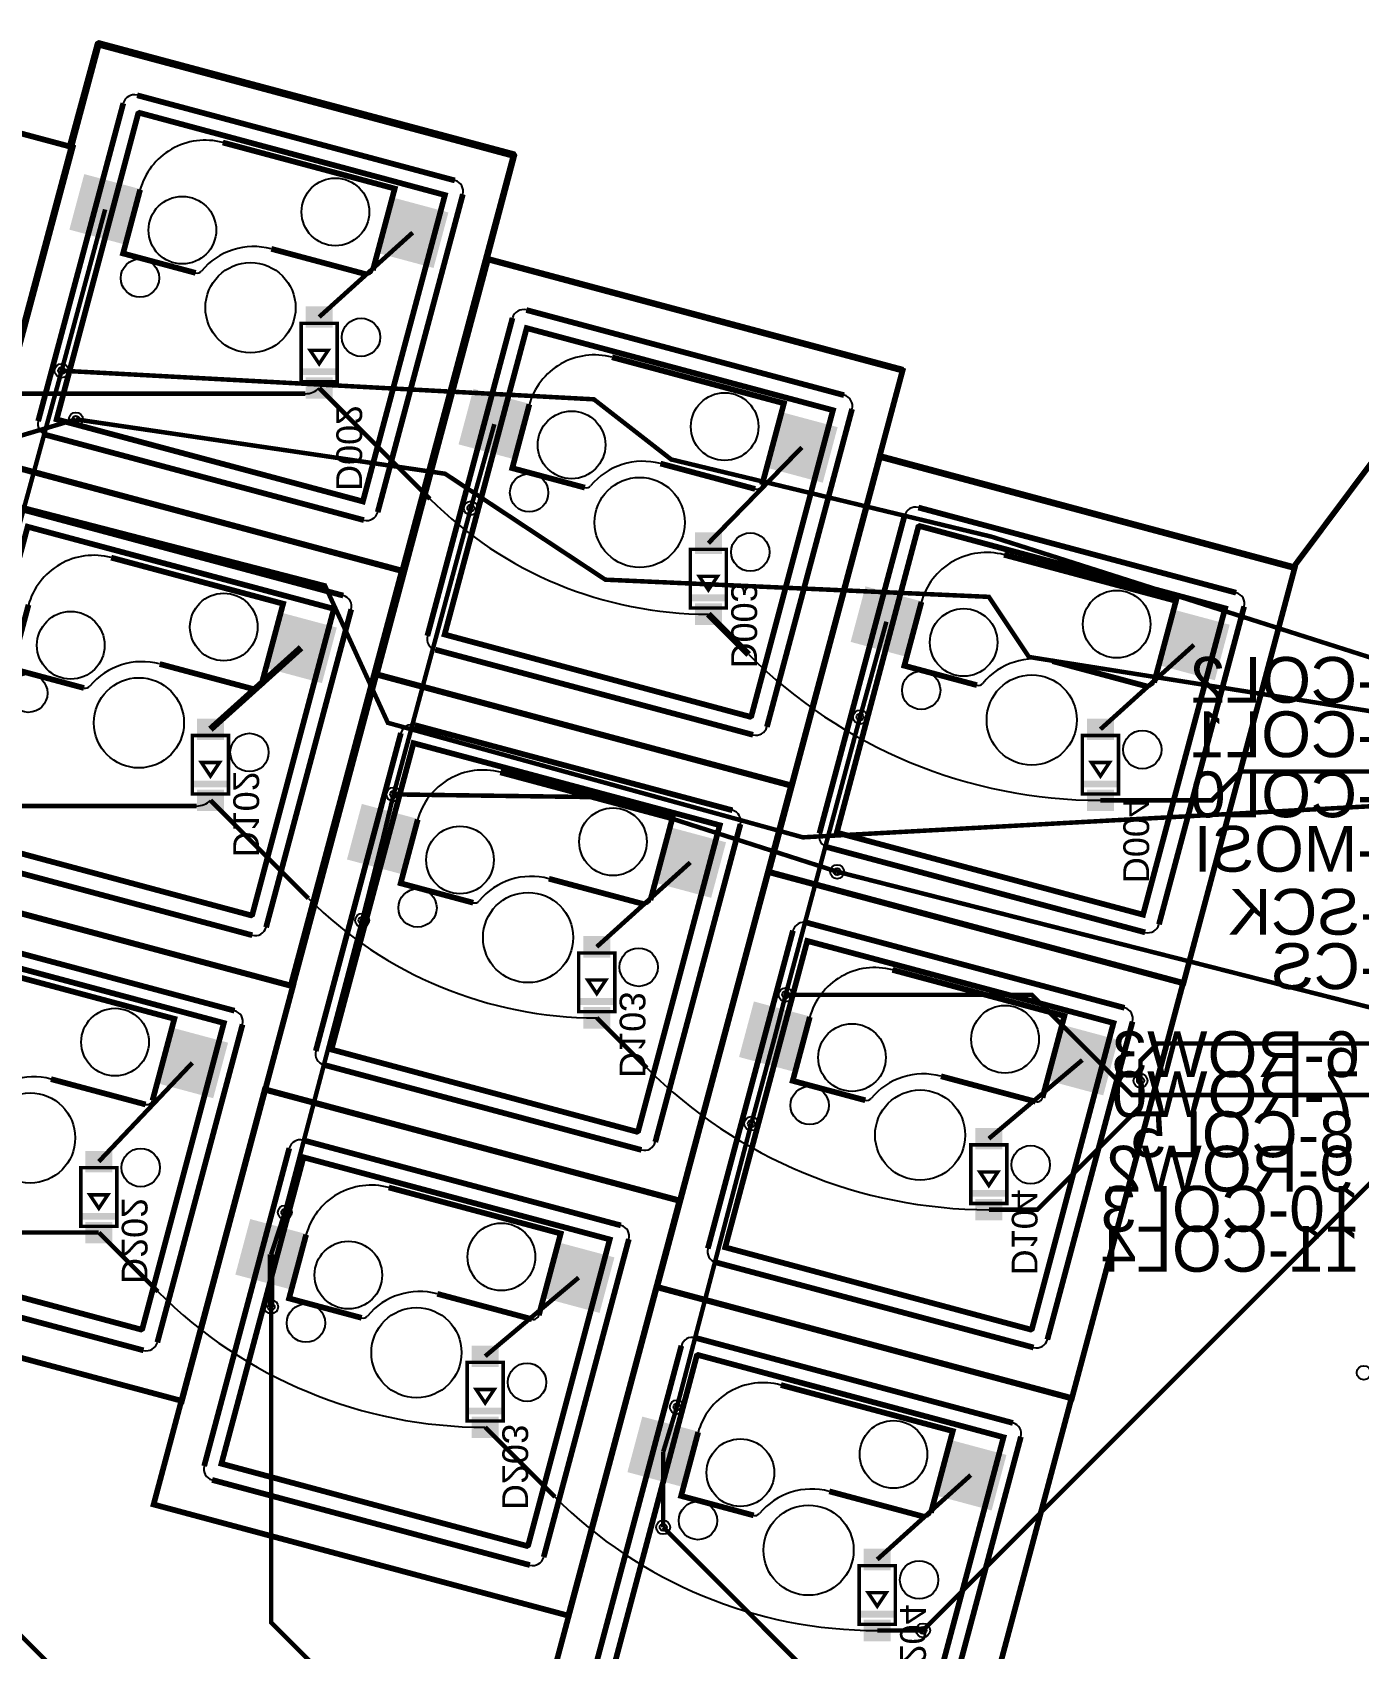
# Model space of a CAD drawing. Header units: millimetres. Extents: x 4 to 256, y 2 to 121.
# Drawn here: x 55.8 to 114.7, y 49.1 to 120.8 of the extents above; entities that cross this region are included whole.
import ezdxf

# ---------------------------------------------------------------- set-up
doc = ezdxf.new("R2010")
doc.units = ezdxf.units.MM
for name, color, linetype, true_color in [('BoardOutLine', 7, 'Continuous', 0xff00ff), ('BottomLayer', 7, 'Continuous', 0x0000ff), ('BottomPasteMaskLayer', 7, 'Continuous', 0x800000), ('BottomSilkLayer', 7, 'Continuous', 0x66cc33), ('BottomSolderMaskLayer', 7, 'Continuous', 0xaa00ff), ('Document', 7, 'Continuous', 0xffffff), ('Hole', 7, 'Continuous', 0x222222), ('Multi-Layer', 7, 'Continuous', 0xc0c0c0), ('TopLayer', 7, 'Continuous', 0xff0000), ('TopSilkLayer', 7, 'Continuous', 0xffcc00)]:
    doc.layers.add(name, color=color, linetype=linetype, true_color=true_color)
doc.styles.get("Standard").update_dxf_attribs({"font": 'arial.ttf'})

msp = doc.modelspace()

# ---------------------------------------------------------------- hatches: boundary and pattern name
at = {"layer": 'BottomLayer'}
for points in [[(58.172, 114.481), (60.635, 113.821), (59.988, 111.406), (57.525, 112.066)], [(71.821, 113.453), (71.174, 111.039), (73.637, 110.379), (74.285, 112.793)], [(69.18, 107.697), (69.18, 108.647), (67.98, 108.647), (67.98, 107.697)], [(69.18, 104.547), (69.18, 105.497), (67.98, 105.497), (67.98, 104.547)], [(75.444, 104.956), (77.907, 104.296), (77.26, 101.881), (74.797, 102.541)], [(89.093, 103.928), (88.446, 101.513), (90.909, 100.853), (91.557, 103.268)], [(86.452, 97.664), (86.452, 98.614), (85.252, 98.614), (85.252, 97.664)], [(92.843, 96.193), (95.306, 95.533), (94.659, 93.118), (92.196, 93.778)], [(86.452, 94.514), (86.452, 95.464), (85.252, 95.464), (85.252, 94.514)], [(66.868, 95.038), (66.221, 92.623), (68.684, 91.963), (69.332, 94.378)], [(106.492, 95.165), (105.845, 92.75), (108.309, 92.09), (108.956, 94.505)], [(64.354, 89.409), (64.354, 90.359), (63.154, 90.359), (63.154, 89.409)], [(103.851, 89.409), (103.851, 90.359), (102.651, 90.359), (102.651, 89.409)], [(64.354, 86.259), (64.354, 87.209), (63.154, 87.209), (63.154, 86.259)], [(103.851, 86.259), (103.851, 87.209), (102.651, 87.209), (102.651, 86.259)], [(70.491, 86.541), (72.954, 85.881), (72.307, 83.466), (69.844, 84.126)], [(84.14, 85.513), (83.493, 83.098), (85.956, 82.438), (86.604, 84.853)], [(81.499, 79.757), (81.499, 80.707), (80.299, 80.707), (80.299, 79.757)], [(81.499, 76.607), (81.499, 77.557), (80.299, 77.557), (80.299, 76.607)], [(87.89, 77.778), (90.353, 77.118), (89.706, 74.703), (87.243, 75.363)], [(101.539, 76.75), (100.892, 74.335), (103.356, 73.675), (104.003, 76.09)], [(62.042, 76.623), (61.395, 74.208), (63.858, 73.548), (64.506, 75.963)], [(98.898, 71.248), (98.898, 72.198), (97.698, 72.198), (97.698, 71.248)], [(59.401, 70.232), (59.401, 71.182), (58.201, 71.182), (58.201, 70.232)], [(98.898, 68.098), (98.898, 69.048), (97.698, 69.048), (97.698, 68.098)], [(65.538, 68.126), (68.001, 67.466), (67.354, 65.051), (64.891, 65.711)], [(59.401, 67.082), (59.401, 68.032), (58.201, 68.032), (58.201, 67.082)], [(79.187, 67.098), (78.54, 64.683), (81.003, 64.023), (81.651, 66.438)], [(76.546, 61.596), (76.546, 62.546), (75.346, 62.546), (75.346, 61.596)], [(76.546, 58.446), (76.546, 59.396), (75.346, 59.396), (75.346, 58.446)], [(82.937, 59.363), (85.4, 58.703), (84.753, 56.288), (82.29, 56.948)], [(96.586, 58.335), (95.939, 55.92), (98.403, 55.26), (99.05, 57.675)], [(93.945, 52.579), (93.945, 53.529), (92.745, 53.529), (92.745, 52.579)], [(93.945, 49.429), (93.945, 50.379), (92.745, 50.379), (92.745, 49.429)]]:
    msp.add_hatch(color=256, dxfattribs=at).paths.add_polyline_path(points)
at = {"layer": 'BottomPasteMaskLayer'}
for points in [[(58.172, 114.481), (60.635, 113.821), (59.988, 111.406), (57.525, 112.066)], [(71.821, 113.453), (71.174, 111.039), (73.637, 110.379), (74.285, 112.793)], [(75.444, 104.956), (77.907, 104.296), (77.26, 101.881), (74.797, 102.541)], [(89.093, 103.928), (88.446, 101.513), (90.909, 100.853), (91.557, 103.268)], [(92.843, 96.193), (95.306, 95.533), (94.659, 93.118), (92.196, 93.778)], [(66.868, 95.038), (66.221, 92.623), (68.684, 91.963), (69.332, 94.378)], [(106.492, 95.165), (105.845, 92.75), (108.309, 92.09), (108.956, 94.505)], [(70.491, 86.541), (72.954, 85.881), (72.307, 83.466), (69.844, 84.126)], [(84.14, 85.513), (83.493, 83.098), (85.956, 82.438), (86.604, 84.853)], [(87.89, 77.778), (90.353, 77.118), (89.706, 74.703), (87.243, 75.363)], [(101.539, 76.75), (100.892, 74.335), (103.356, 73.675), (104.003, 76.09)], [(62.042, 76.623), (61.395, 74.208), (63.858, 73.548), (64.506, 75.963)], [(65.538, 68.126), (68.001, 67.466), (67.354, 65.051), (64.891, 65.711)], [(79.187, 67.098), (78.54, 64.683), (81.003, 64.023), (81.651, 66.438)], [(82.937, 59.363), (85.4, 58.703), (84.753, 56.288), (82.29, 56.948)], [(96.586, 58.335), (95.939, 55.92), (98.403, 55.26), (99.05, 57.675)]]:
    msp.add_hatch(color=256, dxfattribs=at).paths.add_polyline_path(points)
at = {"layer": 'BottomSolderMaskLayer'}
for points in [[(58.154, 114.512), (60.666, 113.839), (60.006, 111.375), (57.494, 112.048)], [(71.803, 113.485), (71.143, 111.021), (73.656, 110.347), (74.316, 112.811)], [(75.426, 104.987), (77.939, 104.314), (77.279, 101.85), (74.766, 102.523)], [(89.075, 103.96), (88.415, 101.496), (90.928, 100.822), (91.588, 103.286)], [(92.825, 96.224), (95.338, 95.551), (94.678, 93.087), (92.165, 93.76)], [(66.85, 95.07), (66.19, 92.606), (68.703, 91.932), (69.363, 94.396)], [(106.474, 95.197), (105.814, 92.733), (108.327, 92.059), (108.987, 94.523)], [(70.473, 86.572), (72.986, 85.899), (72.326, 83.435), (69.813, 84.108)], [(84.122, 85.545), (83.462, 83.081), (85.975, 82.407), (86.635, 84.871)], [(87.872, 77.809), (90.385, 77.136), (89.725, 74.672), (87.212, 75.345)], [(101.521, 76.782), (100.861, 74.318), (103.374, 73.644), (104.034, 76.108)], [(62.024, 76.655), (61.364, 74.191), (63.877, 73.517), (64.537, 75.981)], [(65.52, 68.157), (68.032, 67.484), (67.373, 65.02), (64.86, 65.693)], [(79.169, 67.13), (78.509, 64.666), (81.022, 63.992), (81.682, 66.456)], [(82.919, 59.394), (85.432, 58.721), (84.772, 56.257), (82.259, 56.93)], [(96.568, 58.367), (95.908, 55.902), (98.421, 55.229), (99.081, 57.693)]]:
    msp.add_hatch(color=256, dxfattribs=at).paths.add_polyline_path(points)
at = {"layer": 'Document'}
for points in [[(67.78, 105.597), (67.78, 105.897), (69.38, 105.897), (69.38, 105.597)], [(85.052, 95.564), (85.052, 95.864), (86.652, 95.864), (86.652, 95.564)], [(62.954, 87.309), (62.954, 87.609), (64.554, 87.609), (64.554, 87.309)], [(102.451, 87.309), (102.451, 87.609), (104.051, 87.609), (104.051, 87.309)], [(80.099, 77.657), (80.099, 77.957), (81.699, 77.957), (81.699, 77.657)], [(97.498, 69.148), (97.498, 69.448), (99.098, 69.448), (99.098, 69.148)], [(58.001, 68.132), (58.001, 68.432), (59.601, 68.432), (59.601, 68.132)], [(75.146, 59.496), (75.146, 59.796), (76.746, 59.796), (76.746, 59.496)], [(92.545, 50.479), (92.545, 50.779), (94.145, 50.779), (94.145, 50.479)]]:
    msp.add_hatch(color=256, dxfattribs=at).paths.add_polyline_path(points)

# ---------------------------------------------------------------- linework, layer by layer
at = {"layer": 'BoardOutLine', "const_width": 0.254}
msp.add_lwpolyline([(118.342, 105.802), (111.822, 97.085), (93.453, 102.013), (94.465, 105.79), (94.43, 105.851), (76.028, 110.763), (77.24, 115.34), (77.205, 115.401), (58.805, 120.326), (58.744, 120.291), (57.507, 115.739), (39.142, 120.646), (36.882, 112.239), (18.517, 117.146), (3.694, 61.89), (3.711, 61.838), (41.661, 31.363), (58.921, 23.307), (77.716, 15.409), (94.786, 1.788), (94.852, 1.792), (108.313, 15.253)], dxfattribs=at)
at = {"layer": 'BottomLayer'}
for points, const_width in [([(59.081, 112.944), (57.15, 105.791)], 0.2), ([(68.58, 108.172), (72.729, 111.916)], 0.2), ([(48.768, 104.768), (67.967, 104.768)], 0.2), ([(68.58, 105.022), (73.494, 100.108)], 0.2), ([(57.785, 103.632), (35.052, 96.901)], 0.2), ([(76.353, 103.419), (75.311, 99.695)], 0.2), ([(85.852, 98.139), (90.001, 102.391)], 0.2), ([(120.396, 86.751), (90.043, 85.09), (71.628, 90.17), (68.834, 96.266), (54.102, 100.076)], 0.2), ([(85.852, 94.989), (87.641, 93.2)], 0.3), ([(93.752, 94.656), (92.583, 90.424)], 0.2), ([(63.754, 89.884), (67.776, 93.501)], 0.3), ([(103.251, 89.884), (107.4, 93.628)], 0.2), ([(133.731, 80.264), (125.984, 88.011), (109.474, 88.011), (108.197, 86.734), (103.251, 86.734)], 0.2), ([(63.754, 86.734), (68.108, 82.38)], 0.2), ([(71.882, 86.995), (71.4, 85.004)], 0.2), ([(91.567, 83.566), (81.28, 86.868), (71.882, 86.995)], 0.2), ([(44.069, 86.48), (63.141, 86.48)], 0.2), ([(71.4, 85.004), (70.485, 81.407)], 0.2), ([(80.899, 80.232), (85.048, 83.976)], 0.2), ([(89.281, 78.105), (88.799, 76.241)], 0.2), ([(80.899, 77.082), (83.122, 74.859)], 0.2), ([(88.799, 76.241), (87.757, 72.39)], 0.2), ([(98.298, 71.723), (102.447, 75.213)], 0.2), ([(58.801, 70.707), (62.95, 75.086)], 0.2), ([(105.029, 74.295), (105.029, 73.152), (100.45, 68.573), (98.298, 68.573)], 0.2), ([(67.056, 68.453), (66.447, 66.589)], 0.2), ([(41.569, 67.557), (58.801, 67.557)], 0.2), ([(58.801, 67.557), (61.42, 64.938)], 0.2), ([(66.447, 66.589), (66.447, 64.262)], 0.3), ([(75.946, 62.071), (80.095, 65.561)], 0.2), ([(84.455, 59.817), (83.846, 57.826)], 0.2), ([(75.946, 58.921), (79.036, 55.831)], 0.2), ([(83.846, 57.826), (83.846, 54.483)], 0.2), ([(93.345, 53.054), (97.494, 56.798)], 0.2), ([(95.377, 49.911), (93.345, 49.903)], 0.2)]:
    msp.add_lwpolyline(points, dxfattribs=dict(at, const_width=const_width))
for centre, radius, start, end in [((67.967, 105.635), 0.867, 270, 315.00009), ((85.852, 112.466), 17.477, 225.00006, 270), ((103.251, 108.81), 22.076, 225.00004, 270), ((63.141, 87.347), 0.867, 270, 315.00009), ((80.899, 95.172), 18.09, 224.99994, 270), ((98.298, 90.035), 21.462, 225.00004, 270), ((75.946, 79.464), 20.543, 224.99999, 270), ((93.345, 70.14), 20.236, 225.00001, 270)]:
    msp.add_arc(centre, radius, start, end, dxfattribs=at)
at = {"layer": 'BottomSilkLayer', "const_width": 0.254}
for points in [[(64.302, 115.913), (71.933, 113.869), (70.962, 110.246)], [(63.098, 110.129), (59.877, 110.992), (60.634, 113.821)], [(66.454, 111.196), (70.656, 110.07)], [(81.574, 106.388), (89.205, 104.344), (88.234, 100.721)], [(80.37, 100.604), (77.149, 101.467), (77.907, 104.296)], [(83.726, 101.671), (87.928, 100.545)], [(59.349, 97.498), (66.98, 95.454), (66.009, 91.831)], [(98.973, 97.625), (106.604, 95.581), (105.633, 91.958)], [(58.145, 91.714), (54.923, 92.577), (55.681, 95.406)], [(97.769, 91.841), (94.548, 92.704), (95.306, 95.533)], [(61.501, 92.78), (65.703, 91.655)], [(101.125, 92.907), (105.327, 91.782)], [(76.621, 87.973), (84.252, 85.929), (83.281, 82.306)], [(75.417, 82.189), (72.196, 83.052), (72.954, 85.881)], [(78.773, 83.255), (82.975, 82.13)], [(54.523, 79.083), (62.154, 77.039), (61.183, 73.416)], [(94.02, 79.21), (101.651, 77.166), (100.68, 73.543)], [(92.816, 73.426), (89.595, 74.289), (90.353, 77.118)], [(96.172, 74.492), (100.374, 73.367)], [(56.675, 74.365), (60.877, 73.24)], [(71.668, 69.558), (79.299, 67.514), (78.328, 63.891)], [(70.464, 63.774), (67.243, 64.637), (68.001, 67.466)], [(73.82, 64.84), (78.022, 63.715)], [(89.067, 60.795), (96.698, 58.751), (95.727, 55.128)], [(87.863, 55.011), (84.642, 55.874), (85.4, 58.703)], [(91.219, 56.077), (95.421, 54.952)]]:
    msp.add_lwpolyline(points, dxfattribs=at)
at = {"layer": 'BottomSilkLayer', "const_width": 0.152}
for points in [[(68.58, 106.097), (68.98, 106.697), (68.18, 106.697), (68.58, 106.097)], [(85.852, 96.064), (86.252, 96.664), (85.452, 96.664), (85.852, 96.064)], [(63.754, 87.809), (64.154, 88.409), (63.354, 88.409), (63.754, 87.809)], [(103.251, 87.809), (103.651, 88.409), (102.851, 88.409), (103.251, 87.809)], [(80.899, 78.157), (81.299, 78.757), (80.499, 78.757), (80.899, 78.157)], [(98.298, 69.648), (98.698, 70.248), (97.898, 70.248), (98.298, 69.648)], [(58.801, 68.632), (59.201, 69.232), (58.401, 69.232), (58.801, 68.632)], [(75.946, 59.996), (76.346, 60.596), (75.546, 60.596), (75.946, 59.996)], [(93.345, 50.979), (93.745, 51.579), (92.945, 51.579), (93.345, 50.979)]]:
    msp.add_lwpolyline(points, close=True, dxfattribs=at)
at = {"layer": 'BottomSilkLayer'}
for centre, radius, start, end in [((63.525, 113.016), 3, 75.00002, 165.00081), ((65.674, 108.285), 3.013, 75.00009, 140.30807), ((63.163, 110.369), 0.25, 254.99707, 320.30691), ((70.721, 110.311), 0.25, 255.00235, 345.00508), ((80.797, 103.491), 3, 75.00002, 165.00081), ((82.946, 98.76), 3.013, 75.00009, 140.30807), ((80.435, 100.844), 0.25, 254.99707, 320.30691), ((87.993, 100.786), 0.25, 255.00235, 345.00508), ((58.572, 94.601), 3, 75.00002, 165.00081), ((98.196, 94.728), 3, 75.00002, 165.00081), ((60.721, 89.87), 3.013, 75.00009, 140.30807), ((100.345, 89.997), 3.013, 75.00009, 140.30807), ((58.21, 91.954), 0.25, 254.99707, 320.30691), ((65.768, 91.896), 0.25, 255.00235, 345.00508), ((97.834, 92.081), 0.25, 254.99707, 320.30691), ((105.392, 92.023), 0.25, 255.00235, 345.00508), ((75.844, 85.076), 3, 75.00002, 165.00081), ((77.993, 80.345), 3.013, 75.00009, 140.30807), ((75.482, 82.429), 0.25, 254.99707, 320.30691), ((83.04, 82.371), 0.25, 255.00235, 345.00508), ((93.243, 76.313), 3, 75.00002, 165.00081), ((95.392, 71.582), 3.013, 75.00009, 140.30807), ((55.895, 71.455), 3.013, 75.00009, 140.30807), ((60.942, 73.481), 0.25, 255.00235, 345.00508), ((92.881, 73.666), 0.25, 254.99707, 320.30691), ((100.439, 73.608), 0.25, 255.00235, 345.00508), ((70.891, 66.66), 3, 75.00002, 165.00081), ((73.04, 61.93), 3.013, 75.00009, 140.30807), ((70.529, 64.014), 0.25, 254.99707, 320.30691), ((78.087, 63.956), 0.25, 255.00235, 345.00508), ((88.29, 57.897), 3, 75.00002, 165.00081), ((90.439, 53.167), 3.013, 75.00009, 140.30807), ((87.928, 55.251), 0.25, 254.99707, 320.30691), ((95.486, 55.193), 0.25, 255.00235, 345.00508)]:
    msp.add_arc(centre, radius, start, end, dxfattribs=at)
at = {"layer": 'Document'}
for points, const_width in [([(52.709, 97.301), (34.308, 102.231), (39.239, 120.632), (57.64, 115.701), (52.709, 97.301)], 0.254), ([(72.267, 96.92), (53.866, 101.85), (58.797, 120.251), (77.198, 115.32), (72.267, 96.92)], 0.254), ([(89.539, 87.394), (71.138, 92.325), (76.069, 110.726), (94.47, 105.795), (89.539, 87.394)], 0.254), ([(69.38, 105.297), (69.38, 107.897), (67.78, 107.897), (67.78, 105.297), (69.38, 105.297)], 0.152), ([(67.314, 78.504), (48.913, 83.435), (53.844, 101.836), (72.245, 96.905), (67.314, 78.504)], 0.254), ([(106.938, 78.631), (88.537, 83.562), (93.468, 101.963), (111.869, 97.032), (106.938, 78.631)], 0.254), ([(86.652, 95.264), (86.652, 97.864), (85.052, 97.864), (85.052, 95.264), (86.652, 95.264)], 0.152), ([(84.586, 68.979), (66.185, 73.91), (71.116, 92.311), (89.517, 87.38), (84.586, 68.979)], 0.254), ([(64.554, 87.009), (64.554, 89.609), (62.954, 89.609), (62.954, 87.009), (64.554, 87.009)], 0.152), ([(104.051, 87.009), (104.051, 89.609), (102.451, 89.609), (102.451, 87.009), (104.051, 87.009)], 0.152), ([(62.488, 60.089), (44.087, 65.02), (49.018, 83.421), (67.419, 78.49), (62.488, 60.089)], 0.254), ([(101.985, 60.216), (83.584, 65.147), (88.515, 83.548), (106.916, 78.617), (101.985, 60.216)], 0.254), ([(81.699, 77.357), (81.699, 79.957), (80.099, 79.957), (80.099, 77.357), (81.699, 77.357)], 0.152), ([(79.633, 50.564), (61.232, 55.495), (66.163, 73.896), (84.564, 68.965), (79.633, 50.564)], 0.254), ([(99.098, 68.848), (99.098, 71.448), (97.498, 71.448), (97.498, 68.848), (99.098, 68.848)], 0.152), ([(59.601, 67.832), (59.601, 70.432), (58.001, 70.432), (58.001, 67.832), (59.601, 67.832)], 0.152), ([(97.032, 41.801), (78.631, 46.732), (83.562, 65.133), (101.963, 60.202), (97.032, 41.801)], 0.254), ([(76.746, 59.196), (76.746, 61.796), (75.146, 61.796), (75.146, 59.196), (76.746, 59.196)], 0.152), ([(94.145, 50.179), (94.145, 52.779), (92.545, 52.779), (92.545, 50.179), (94.145, 50.179)], 0.152)]:
    msp.add_lwpolyline(points, close=True, dxfattribs=dict(at, const_width=const_width))
at = {"layer": 'Hole'}
for centre in [(57.15, 105.791), (57.785, 103.632), (75.311, 99.695), (92.583, 90.424), (71.882, 86.995), (91.567, 83.566), (70.485, 81.407), (89.281, 78.105), (105.029, 74.295), (87.757, 72.39), (67.056, 68.453), (66.447, 64.262), (84.455, 59.817), (83.846, 54.483), (95.377, 49.911)]:
    msp.add_circle(centre, 0.155, dxfattribs=at)
at = {"layer": 'Multi-Layer'}
for centre, radius in [((69.3, 112.835), 1.5), ((69.3, 112.835), 1.5), ((62.509, 112.025), 1.5), ((62.509, 112.025), 1.5), ((60.625, 109.9), 0.85), ((60.625, 109.9), 0.85), ((65.532, 108.585), 2), ((65.532, 108.585), 2), ((70.439, 107.271), 0.85), ((70.439, 107.271), 0.85), ((57.15, 105.791), 0.31), ((86.573, 103.31), 1.5), ((86.573, 103.31), 1.5), ((79.781, 102.5), 1.5), ((79.781, 102.5), 1.5), ((57.785, 103.632), 0.31), ((77.897, 100.375), 0.85), ((77.897, 100.375), 0.85), ((82.804, 99.06), 2), ((82.804, 99.06), 2), ((75.311, 99.695), 0.31), ((87.711, 97.745), 0.85), ((87.711, 97.745), 0.85), ((64.347, 94.42), 1.5), ((64.347, 94.42), 1.5), ((103.972, 94.547), 1.5), ((103.972, 94.547), 1.5), ((57.556, 93.61), 1.5), ((57.556, 93.61), 1.5), ((97.18, 93.737), 1.5), ((97.18, 93.737), 1.5), ((55.672, 91.485), 0.85), ((55.672, 91.485), 0.85), ((60.579, 90.17), 2), ((60.579, 90.17), 2), ((95.296, 91.612), 0.85), ((95.296, 91.612), 0.85), ((100.203, 90.297), 2), ((100.203, 90.297), 2), ((92.583, 90.424), 0.31), ((65.486, 88.855), 0.85), ((65.486, 88.855), 0.85), ((105.11, 88.982), 0.85), ((105.11, 88.982), 0.85), ((71.882, 86.995), 0.31), ((81.62, 84.895), 1.5), ((81.62, 84.895), 1.5), ((74.828, 84.085), 1.5), ((74.828, 84.085), 1.5), ((91.567, 83.566), 0.31), ((72.944, 81.96), 0.85), ((72.944, 81.96), 0.85), ((77.851, 80.645), 2), ((77.851, 80.645), 2), ((70.485, 81.407), 0.31), ((82.758, 79.33), 0.85), ((82.758, 79.33), 0.85), ((89.281, 78.105), 0.31), ((59.521, 76.005), 1.5), ((59.521, 76.005), 1.5), ((99.019, 76.132), 1.5), ((99.019, 76.132), 1.5), ((92.227, 75.322), 1.5), ((92.227, 75.322), 1.5), ((105.029, 74.295), 0.31), ((90.343, 73.197), 0.85), ((90.343, 73.197), 0.85), ((95.25, 71.882), 2), ((95.25, 71.882), 2), ((55.753, 71.755), 2), ((55.753, 71.755), 2), ((87.757, 72.39), 0.31), ((60.66, 70.44), 0.85), ((60.66, 70.44), 0.85), ((100.157, 70.567), 0.85), ((100.157, 70.567), 0.85), ((67.056, 68.453), 0.31), ((76.666, 66.48), 1.5), ((76.666, 66.48), 1.5), ((69.875, 65.67), 1.5), ((69.875, 65.67), 1.5), ((66.447, 64.262), 0.31), ((67.991, 63.545), 0.85), ((67.991, 63.545), 0.85), ((72.898, 62.23), 2), ((72.898, 62.23), 2), ((77.805, 60.915), 0.85), ((77.805, 60.915), 0.85), ((114.935, 61.341), 0.31), ((84.455, 59.817), 0.31), ((94.066, 57.717), 1.5), ((94.066, 57.717), 1.5), ((87.274, 56.907), 1.5), ((87.274, 56.907), 1.5), ((85.39, 54.782), 0.85), ((85.39, 54.782), 0.85), ((90.297, 53.467), 2), ((90.297, 53.467), 2), ((83.846, 54.483), 0.31), ((95.204, 52.152), 0.85), ((95.204, 52.152), 0.85), ((95.377, 49.911), 0.31)]:
    msp.add_circle(centre, radius, dxfattribs=at)
at = {"layer": 'TopLayer', "const_width": 0.2}
for points in [[(57.15, 105.791), (54.61, 96.52)], [(115.951, 92.837), (98.425, 98.425), (84.201, 101.854), (80.772, 104.521), (57.15, 105.791)], [(116.078, 90.551), (100.076, 93.091), (98.298, 95.758), (81.28, 96.52), (74.168, 101.219), (57.785, 103.632)], [(75.311, 99.695), (71.882, 86.995)], [(92.583, 90.424), (89.281, 78.105)], [(118.999, 76.581), (91.567, 83.566)], [(70.485, 81.407), (67.056, 68.453)], [(136.525, 79.121), (136.398, 79.248), (128.27, 79.248), (124.968, 75.946), (105.791, 75.946), (105.029, 75.184), (105.029, 74.295)], [(122.809, 73.66), (104.648, 73.66), (100.203, 78.105), (89.281, 78.105)], [(87.757, 72.39), (84.455, 59.817)], [(120.396, 72.898), (118.364, 72.898), (95.377, 49.911)], [(49.301, 68.961), (49.301, 55.728), (68.961, 36.068)], [(66.447, 64.262), (66.447, 50.267), (90.805, 25.908)], [(83.846, 54.483), (94.895, 43.434), (105.029, 43.434)]]:
    msp.add_lwpolyline(points, dxfattribs=at)
at = {"layer": 'TopSilkLayer', "const_width": 0.254}
for points in [[(59.887, 117.655), (56.109, 103.553)], [(74.602, 114.23), (60.5, 118.009)], [(71.177, 99.515), (74.956, 113.618)], [(91.874, 104.705), (77.772, 108.484)], [(77.159, 108.13), (73.381, 94.028)], [(88.449, 89.99), (92.228, 104.093)], [(56.462, 102.94), (70.565, 99.162)], [(69.649, 95.815), (55.547, 99.594)], [(109.273, 95.942), (95.171, 99.721)], [(94.558, 99.367), (90.78, 85.265)], [(105.848, 81.227), (109.627, 95.33)], [(66.224, 81.1), (70.003, 95.203)], [(73.734, 93.415), (87.837, 89.637)], [(72.206, 89.715), (68.428, 75.613)], [(86.921, 86.29), (72.819, 90.069)], [(83.496, 71.575), (87.275, 85.678)], [(51.509, 84.525), (65.612, 80.747)], [(91.133, 84.652), (105.236, 80.874)], [(64.823, 77.4), (50.721, 81.179)], [(89.605, 80.952), (85.827, 66.85)], [(104.32, 77.527), (90.218, 81.306)], [(61.398, 62.685), (65.177, 76.788)], [(100.895, 62.812), (104.674, 76.915)], [(68.781, 75), (82.884, 71.222)], [(81.968, 67.875), (67.866, 71.654)], [(67.253, 71.3), (63.475, 57.198)], [(78.543, 53.16), (82.322, 67.263)], [(46.683, 66.11), (60.786, 62.332)], [(86.18, 66.237), (100.283, 62.459)], [(84.652, 62.537), (80.874, 48.435)], [(99.367, 59.112), (85.265, 62.891)], [(95.942, 44.397), (99.721, 58.5)], [(63.828, 56.585), (77.931, 52.807)]]:
    msp.add_lwpolyline(points, dxfattribs=at)
for points in [[(60.547, 117.193), (60.608, 117.228), (74.161, 113.582), (70.519, 99.99), (56.928, 103.632), (60.547, 117.193)], [(87.7, 90.441), (74.147, 94.088), (77.789, 107.679), (91.38, 104.038), (87.761, 90.477), (87.7, 90.441)], [(65.552, 81.631), (51.999, 85.277), (55.641, 98.869), (69.232, 95.227), (65.613, 81.666), (65.552, 81.631)], [(95.169, 98.862), (95.23, 98.897), (108.784, 95.25), (105.142, 81.659), (91.551, 85.301), (95.169, 98.862)], [(82.677, 72.031), (69.124, 75.677), (72.766, 89.269), (86.357, 85.627), (82.738, 72.066), (82.677, 72.031)], [(60.671, 63.257), (47.117, 66.904), (50.759, 80.495), (64.35, 76.853), (60.732, 63.292), (60.671, 63.257)], [(100.152, 63.256), (86.599, 66.902), (90.24, 80.494), (103.83, 76.853), (100.213, 63.291), (100.152, 63.256)], [(77.796, 53.657), (64.242, 57.304), (67.884, 70.895), (81.475, 67.253), (77.857, 53.692), (77.796, 53.657)], [(85.336, 62.09), (85.397, 62.125), (98.95, 58.478), (95.309, 44.887), (81.717, 48.528), (85.336, 62.09)]]:
    msp.add_lwpolyline(points, close=True, dxfattribs=at)
at = {"layer": 'TopSilkLayer'}
for centre, start, end in [((60.37, 117.526), 74.99999, 164.99881), ((74.473, 113.747), 344.99999, 74.99881), ((77.642, 108.001), 74.99999, 164.99881), ((91.745, 104.222), 344.99999, 74.99881), ((56.591, 103.423), 164.99999, 254.99881), ((95.041, 99.238), 74.99999, 164.99881), ((70.694, 99.645), 254.99999, 344.99881), ((69.52, 95.332), 344.99999, 74.99881), ((109.144, 95.459), 344.99999, 74.99881), ((73.864, 93.898), 164.99999, 254.99881), ((72.689, 89.586), 74.99999, 164.99881), ((87.966, 90.12), 254.99999, 344.99881), ((86.792, 85.807), 344.99999, 74.99881), ((91.263, 85.135), 164.99999, 254.99881), ((65.741, 81.23), 254.99999, 344.99881), ((90.088, 80.823), 74.99999, 164.99881), ((105.365, 81.357), 254.99999, 344.99881), ((104.191, 77.044), 344.99999, 74.99881), ((64.694, 76.917), 344.99999, 74.99881), ((68.91, 75.483), 164.99999, 254.99881), ((67.736, 71.171), 74.99999, 164.99881), ((83.013, 71.705), 254.99999, 344.99881), ((81.839, 67.392), 344.99999, 74.99881), ((86.31, 66.72), 164.99999, 254.99881), ((60.915, 62.814), 254.99999, 344.99881), ((85.135, 62.408), 74.99999, 164.99881), ((100.412, 62.941), 254.99999, 344.99881), ((99.238, 58.629), 344.99999, 74.99881), ((63.957, 57.068), 164.99999, 254.99881), ((78.06, 53.289), 254.99999, 344.99881)]:
    msp.add_arc(centre, 0.5, start, end, dxfattribs=at)

# ---------------------------------------------------------------- texts
at = {"layer": 'BottomSilkLayer', "text_generation_flag": 2}
for s, p in [('D002', (69.342, 100.457)), ('D003', (86.868, 92.583)), ('D102', (64.77, 84.201)), ('D004', (104.267, 83.058)), ('D103', (81.915, 74.422)), ('D202', (59.817, 65.278)), ('D104', (99.314, 65.659)), ('D203', (76.708, 55.245)), ('D204', (94.361, 47.244))]:
    msp.add_text(s, height=1.143, rotation=270, dxfattribs=at).set_placement(p)
for s, p in [('28-COL2', (118.745, 91.059)), ('27-COL1', (118.745, 88.646)), ('26-COL0', (118.745, 85.979)), ('15-MOSI', (118.745, 83.566)), ('14-SCK', (118.872, 80.772)), ('13-CS', (118.872, 78.359)), ('6-ROW3', (114.785, 74.455)), ('7-ROW0', (114.785, 72.677)), ('8-COL5', (114.531, 70.899)), ('9-ROW2', (114.531, 69.375)), ('10-COL3', (114.785, 67.597)), ('11-COL4', (114.785, 65.819))]:
    msp.add_text(s, height=2.032, dxfattribs=at).set_placement(p)

doc.saveas('drawing.dxf')
